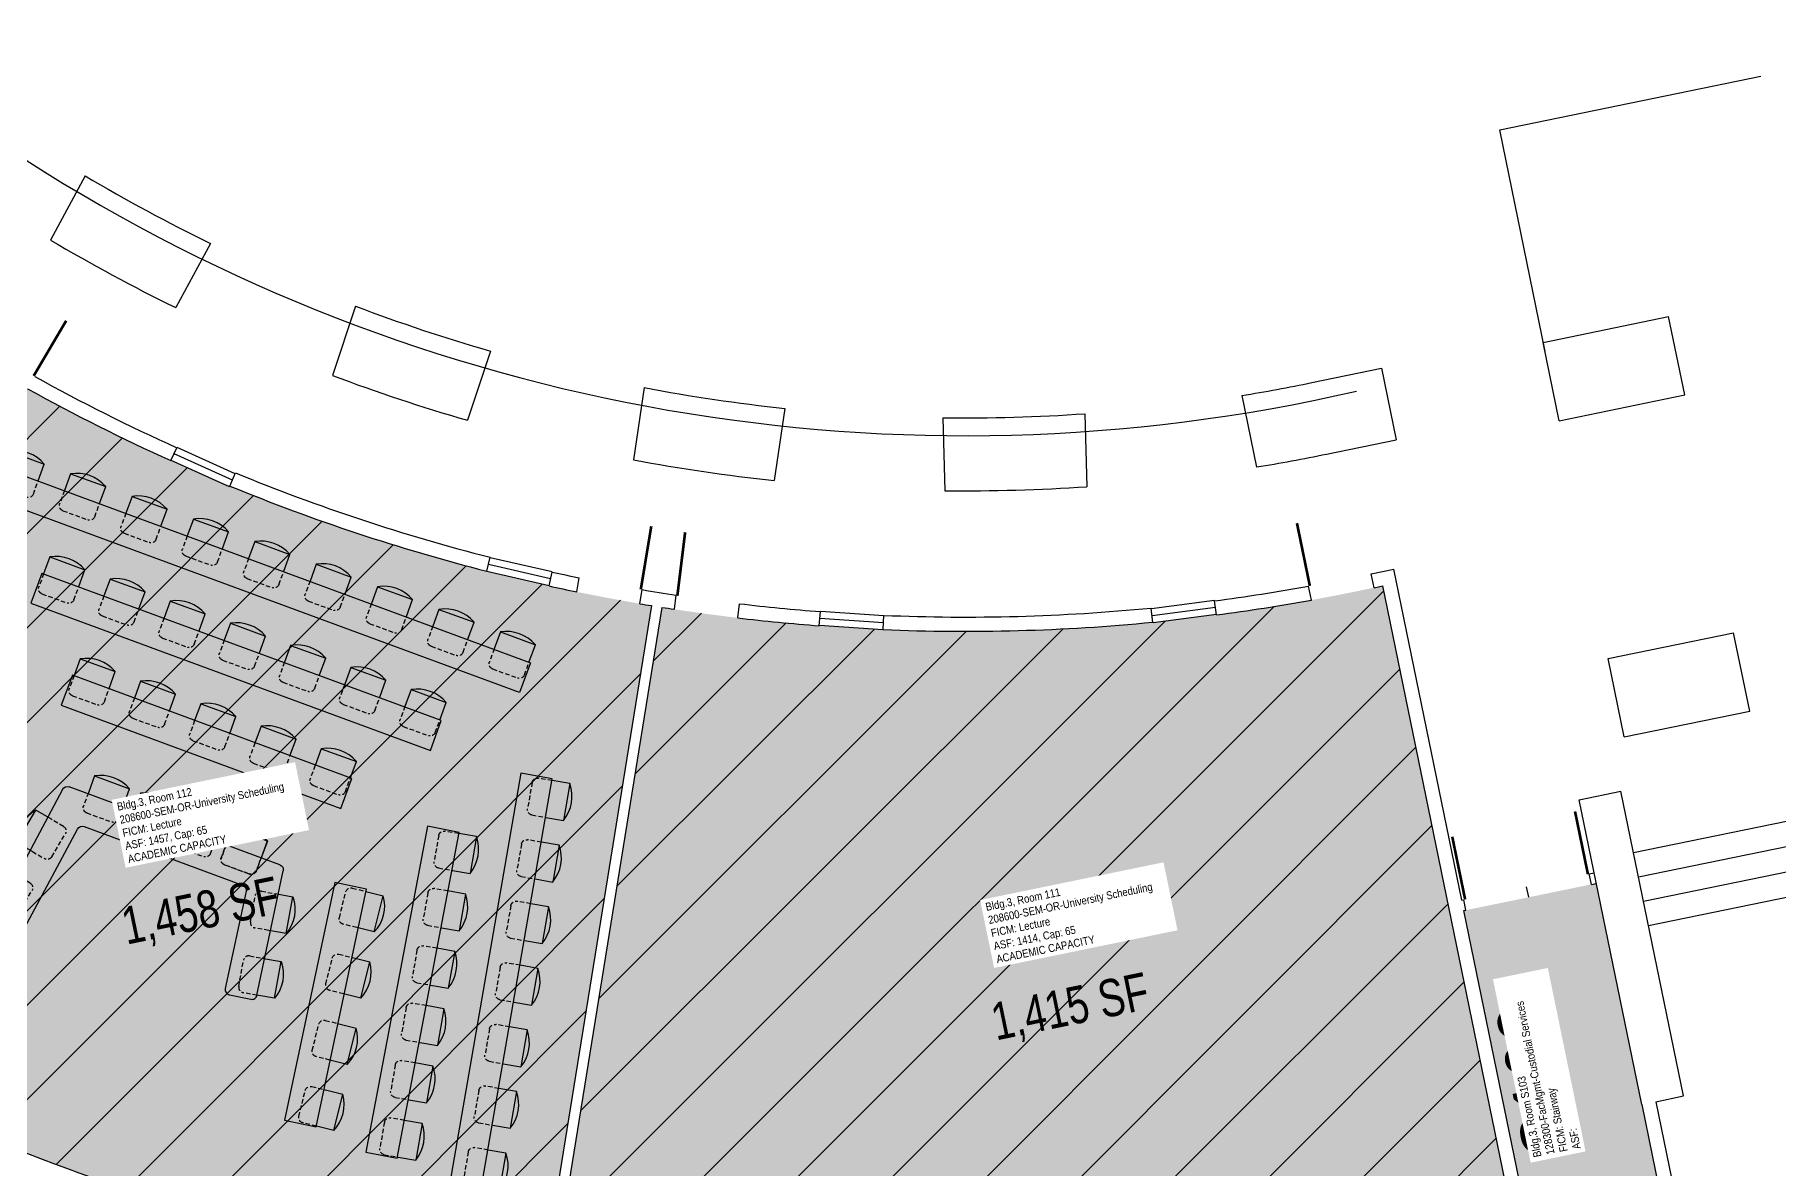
# Model space of a CAD drawing. Header units: inches. Extents: x 69197276 to 69201754, y 27670933 to 27674904.
# Drawn here: x 69199198 to 69200178, y 27671552 to 27672189 of the extents above; entities that cross this region are included whole.
import ezdxf
from ezdxf.enums import TextEntityAlignment as Align

# ---------------------------------------------------------------- set-up
doc = ezdxf.new("R2010")
doc.units = ezdxf.units.IN
doc.header["$LTSCALE"] = 100
doc.header["$MEASUREMENT"] = 0
doc.linetypes.add('DASHED2', pattern=[0.375, 0.25, -0.125])
for name, color, linetype in [('A-DOOR', 2, 'CONTINUOUS'), ('A-FURN', 3, 'CONTINUOUS'), ('A-GLAZ', 1, 'CONTINUOUS'), ('A-IDEN-RNUM', 7, 'CONTINUOUS'), ('A-IDEN-SNUM', 4, 'CONTINUOUS'), ('A-IDEN-VNUM', 4, 'CONTINUOUS'), ('A-SITE', 3, 'CONTINUOUS'), ('A-WALL', 5, 'CONTINUOUS'), ('AREA-TEXT', 3, 'CONTINUOUS'), ('Rooms-Capacity', 4, 'CONTINUOUS'), ('Rooms-Category-Color', 7, 'CONTINUOUS'), ('Rooms-College-Color', 7, 'CONTINUOUS'), ('Rooms-Department-Color', 7, 'CONTINUOUS'), ('Rooms-Division-Color', 7, 'CONTINUOUS'), ('Rooms-Information', 7, 'CONTINUOUS')]:
    doc.layers.add(name, color=color, linetype=linetype)
doc.styles.add('CP_AREA', font='arial.ttf', dxfattribs={"height": 15})
doc.styles.add('CP_ROOMSNUMBER', font='arial.ttf', dxfattribs={"height": 1})
doc.styles.add('CP_ROOMVNUMBER', font='arial.ttf', dxfattribs={"width": 0.85, "height": 0.075})
pattern_1 = [(45, (0, 0), (-26.516504294, 26.516504294), [])]

# ---------------------------------------------------------------- blocks, each defined once
blk = doc.blocks.new('*U14')
at = {"layer": 'A-FURN', "extrusion": (0, 0, -1)}
for p, q in [((0.02, -10.07), (0, 0)), ((21, 0.04), (21.02, -10.03))]:
    blk.add_line(p, q, dxfattribs=at)
at = {"layer": 'A-FURN', "linetype": 'DASHED2', "ltscale": 0.1}
blk.add_lwpolyline([(0, 0), (-0.02, 7.93, -0.414214), (2.98, 10.94), (17.98, 10.96, -0.414143), (20.99, 7.97), (21, 0.04)], format="xyb", dxfattribs=at)
at = {"layer": 'A-FURN'}
blk.add_lwpolyline([(0.02, -10.07), (21.02, -10.03)], dxfattribs=at)
at = {"layer": 'A-FURN', "extrusion": (0, 0, -1)}
blk.add_arc((-10.48, 8.55), 21.35, 240.43859, 299.3444, dxfattribs=at)
blk = doc.blocks.new('*U15')
at = {"layer": 'A-FURN', "color": 0, "linetype": 'ByBlock', "lineweight": -2, "transparency": 16777216, "extrusion": (0, 0, -1), "rotation": 120.4378870770286}
for p in [(-69199040.42, 27671725.23), (-69199021.67, 27671693.33)]:
    blk.add_blockref('*U14', p, dxfattribs=at)
blk = doc.blocks.new('*U16')
at = {"layer": 'A-FURN', "extrusion": (0, 0, -1)}
for p, q in [((0.01, -10.2), (0, -0.13)), ((21, -0.12), (21.01, -10.18))]:
    blk.add_line(p, q, dxfattribs=at)
at = {"layer": 'A-FURN', "linetype": 'DASHED2', "ltscale": 0.1}
blk.add_lwpolyline([(0, -0.13), (0, 7.8, -0.414214), (2.99, 10.8), (17.99, 10.81, -0.414143), (21, 7.82), (21, -0.11)], format="xyb", dxfattribs=at)
at = {"layer": 'A-FURN'}
blk.add_lwpolyline([(0.01, -10.2), (21.01, -10.18)], dxfattribs=at)
at = {"layer": 'A-FURN', "extrusion": (0, 0, -1)}
blk.add_arc((-10.49, 8.4), 21.35, 240.5123, 299.41811, dxfattribs=at)
blk = doc.blocks.new('*U17')
at = {"layer": 'A-FURN', "color": 0, "linetype": 'ByBlock', "lineweight": -2, "transparency": 16777216, "extrusion": (0, 0, -1), "rotation": 279.8100724600667}
for p in [(-69199488.84, 27671769.45), (-69199482.85, 27671734.83), (-69199476.86, 27671700.2), (-69199470.88, 27671665.58), (-69199464.89, 27671630.95), (-69199458.9, 27671596.33), (-69199452.92, 27671561.71)]:
    blk.add_blockref('*U16', p, dxfattribs=at)
blk = doc.blocks.new('*U18')
at = {"layer": 'A-FURN', "extrusion": (0, 0, -1)}
for p, q in [((-0.15, -10.07), (0, 0)), ((21, -0.32), (20.84, -10.39))]:
    blk.add_line(p, q, dxfattribs=at)
at = {"layer": 'A-FURN', "linetype": 'DASHED2', "ltscale": 0.1}
blk.add_lwpolyline([(0, 0), (0.12, 7.93, -0.414214), (3.17, 10.88), (18.17, 10.65, -0.414143), (21.12, 7.61), (21, -0.32)], format="xyb", dxfattribs=at)
at = {"layer": 'A-FURN'}
blk.add_lwpolyline([(-0.15, -10.07), (20.84, -10.39)], dxfattribs=at)
at = {"layer": 'A-FURN', "extrusion": (0, 0, -1)}
blk.add_arc((-10.63, 8.36), 21.35, 241.42221, 300.32802, dxfattribs=at)
blk = doc.blocks.new('*U19')
at = {"layer": 'A-FURN', "color": 0, "linetype": 'ByBlock', "lineweight": -2, "transparency": 16777216, "extrusion": (0, 0, -1), "rotation": 280.7199808530803}
for p in [(-69199436.42, 27671739.63), (-69199430.31, 27671707.38), (-69199424.21, 27671675.13), (-69199418.1, 27671642.88), (-69199412, 27671610.63), (-69199405.89, 27671578.38)]:
    blk.add_blockref('*U18', p, dxfattribs=at)
blk = doc.blocks.new('*U20')
at = {"layer": 'A-FURN', "extrusion": (0, 0, -1)}
for p, q in [((0, 0), (-0.43, 10.06)), ((-21.42, 9.16), (-20.98, -0.9))]:
    blk.add_line(p, q, dxfattribs=at)
at = {"layer": 'A-FURN'}
blk.add_lwpolyline([(-21.42, 9.16), (-0.43, 10.06)], dxfattribs=at)
at = {"layer": 'A-FURN', "linetype": 'DASHED2', "ltscale": 0.1}
blk.add_lwpolyline([(-20.98, -0.9), (-20.64, -8.82, 0.414214), (-17.52, -11.69), (-2.53, -11.05, 0.414143), (0.34, -7.92), (0, 0)], format="xyb", dxfattribs=at)
at = {"layer": 'A-FURN', "extrusion": (0, 0, -1)}
blk.add_arc((10.13, -8.97), 21.35, 58.08915, 116.99495, dxfattribs=at)
blk = doc.blocks.new('*U21')
at = {"layer": 'A-FURN', "color": 0, "linetype": 'ByBlock', "lineweight": -2, "transparency": 16777216, "extrusion": (0, 0, -1), "rotation": 101.5440684133758}
for p in [(-69199384.23, 27671707.11), (-69199376.63, 27671669.89), (-69199369.03, 27671632.67), (-69199361.43, 27671595.45)]:
    blk.add_blockref('*U20', p, dxfattribs=at)
blk = doc.blocks.new('*U23')
at = {"layer": 'A-FURN', "extrusion": (0, 0, -1)}
for p, q in [((0.02, -10.07), (0, 0)), ((21, 0.04), (21.02, -10.03))]:
    blk.add_line(p, q, dxfattribs=at)
at = {"layer": 'A-FURN', "linetype": 'DASHED2', "ltscale": 0.1}
blk.add_lwpolyline([(0, 0), (-0.02, 7.93, -0.414214), (2.98, 10.94), (17.98, 10.96, -0.414143), (20.99, 7.97), (21, 0.04)], format="xyb", dxfattribs=at)
at = {"layer": 'A-FURN'}
blk.add_lwpolyline([(0.02, -10.07), (21.02, -10.03)], dxfattribs=at)
at = {"layer": 'A-FURN', "extrusion": (0, 0, -1)}
blk.add_arc((-10.48, 8.55), 21.35, 240.43859, 299.3444, dxfattribs=at)
blk = doc.blocks.new('*U22')
at = {"layer": 'A-FURN', "color": 0, "linetype": 'ByBlock', "lineweight": -2, "transparency": 16777216, "extrusion": (0, 0, -1), "rotation": 120.4378870770286}
for p in [(-69199040.42, 27671725.23), (-69199021.67, 27671693.33)]:
    blk.add_blockref('*U23', p, dxfattribs=at)
blk = doc.blocks.new('*U24')
at = {"layer": 'A-FURN', "extrusion": (0, 0, -1)}
for p, q in [((61.78, -9.87), (61.88, 0.2)), ((82.88, 0), (82.78, -10.07))]:
    blk.add_line(p, q, dxfattribs=at)
at = {"layer": 'A-FURN'}
blk.add_lwpolyline([(82.88, 0), (61.88, 0.2)], dxfattribs=at)
at = {"layer": 'A-FURN', "linetype": 'DASHED2', "ltscale": 0.1}
blk.add_lwpolyline([(82.78, -10.07), (82.71, -18, -0.414214), (79.68, -20.97), (64.68, -20.83, -0.414143), (61.71, -17.8), (61.78, -9.87)], format="xyb", dxfattribs=at)
at = {"layer": 'A-FURN', "extrusion": (0, 0, -1)}
blk.add_arc((-72.2, -18.49), 21.35, 61.09983, 120.00564, dxfattribs=at)
blk = doc.blocks.new('*U25')
at = {"layer": 'A-FURN', "color": 0, "linetype": 'ByBlock', "lineweight": -2, "transparency": 16777216, "extrusion": (0, 0, -1), "rotation": 20.61685736086617}
for p in [(-69199231.37, 27671771.55), (-69199257.23, 27671761.82), (-69199283.08, 27671752.1), (-69199308.94, 27671742.37)]:
    blk.add_blockref('*U24', p, dxfattribs=at)
blk = doc.blocks.new('*U26')
at = {"layer": 'A-FURN', "extrusion": (0, 0, -1)}
for p, q in [((0, 0), (0.02, 10.07)), ((21.02, 10.02), (21, -0.05))]:
    blk.add_line(p, q, dxfattribs=at)
at = {"layer": 'A-FURN', "linetype": 'DASHED2', "ltscale": 0.1}
blk.add_lwpolyline([(0.02, 10.07), (0.04, 18, -0.414214), (3.05, 20.99), (18.05, 20.96, -0.414143), (21.04, 17.95), (21.03, 10.02)], format="xyb", dxfattribs=at)
at = {"layer": 'A-FURN'}
blk.add_lwpolyline([(0, 0), (21, -0.05)], dxfattribs=at)
at = {"layer": 'A-FURN', "extrusion": (0, 0, -1)}
blk.add_arc((-10.54, 18.57), 21.35, 240.68521, 299.59102, dxfattribs=at)
blk = doc.blocks.new('*U27')
at = {"layer": 'A-FURN', "color": 0, "linetype": 'ByBlock', "lineweight": -2, "transparency": 16777216, "extrusion": (0, 0, -1), "rotation": 200.2022304521832}
for p in [(-69199183.61, 27671954.64), (-69199218.14, 27671941.93), (-69199252.66, 27671929.23), (-69199287.19, 27671916.52), (-69199321.72, 27671903.82), (-69199356.24, 27671891.11), (-69199390.77, 27671878.41), (-69199425.3, 27671865.7), (-69199459.82, 27671853)]:
    blk.add_blockref('*U26', p, dxfattribs=at)
blk = doc.blocks.new('*U28')
at = {"layer": 'A-FURN', "extrusion": (0, 0, -1)}
for p, q in [((0, 0), (0.02, 10.07)), ((21.02, 10.04), (21, -0.03))]:
    blk.add_line(p, q, dxfattribs=at)
at = {"layer": 'A-FURN', "linetype": 'DASHED2', "ltscale": 0.1}
blk.add_lwpolyline([(0.02, 10.07), (0.03, 18, -0.414214), (3.03, 21), (18.03, 20.97, -0.414143), (21.03, 17.97), (21.02, 10.04)], format="xyb", dxfattribs=at)
at = {"layer": 'A-FURN'}
blk.add_lwpolyline([(0, 0), (21, -0.03)], dxfattribs=at)
at = {"layer": 'A-FURN', "extrusion": (0, 0, -1)}
blk.add_arc((-10.53, 18.58), 21.35, 240.63773, 299.54354, dxfattribs=at)
blk = doc.blocks.new('*U29')
at = {"layer": 'A-FURN', "color": 0, "linetype": 'ByBlock', "lineweight": -2, "transparency": 16777216, "extrusion": (0, 0, -1), "rotation": 200.1547513051297}
for p in [(-69199206.41, 27671895.2), (-69199240.28, 27671882.77), (-69199274.14, 27671870.34), (-69199308.01, 27671857.91), (-69199341.88, 27671845.47), (-69199375.75, 27671833.04), (-69199409.62, 27671820.61)]:
    blk.add_blockref('*U28', p, dxfattribs=at)
blk = doc.blocks.new('*U30')
at = {"layer": 'A-FURN', "extrusion": (0, 0, -1)}
for p, q in [((0, -0.04), (0.07, 10.03)), ((21.07, 9.89), (21, -0.18))]:
    blk.add_line(p, q, dxfattribs=at)
at = {"layer": 'A-FURN', "linetype": 'DASHED2', "ltscale": 0.1}
blk.add_lwpolyline([(0.07, 10.03), (0.12, 17.96, -0.414214), (3.14, 20.94), (18.14, 20.84, -0.414143), (21.12, 17.82), (21.07, 9.89)], format="xyb", dxfattribs=at)
at = {"layer": 'A-FURN'}
blk.add_lwpolyline([(0, -0.04), (21, -0.18)], dxfattribs=at)
at = {"layer": 'A-FURN', "extrusion": (0, 0, -1)}
blk.add_arc((-10.62, 18.48), 21.35, 240.93306, 299.83887, dxfattribs=at)
blk = doc.blocks.new('*U31')
at = {"layer": 'A-FURN', "color": 0, "linetype": 'ByBlock', "lineweight": -2, "transparency": 16777216, "extrusion": (0, 0, -1), "rotation": 200.450081341294}
for p in [(-69199223.53, 27671837.85), (-69199257.42, 27671825.22), (-69199291.31, 27671812.58), (-69199325.2, 27671799.94), (-69199359.09, 27671787.31)]:
    blk.add_blockref('*U30', p, dxfattribs=at)

msp = doc.modelspace()

# ---------------------------------------------------------------- hatches: boundary and pattern name
at = {"layer": 'Rooms-Capacity'}
h = msp.add_hatch(dxfattribs=at)
h.set_pattern_fill('ANSI31', color=256, scale=300, style=0)
h.set_pattern_definition(pattern_1)
edge = h.paths.add_edge_path()
edge.add_arc((69199721.35, 27672941.38), 1088, 238.8257, 260.66126, ccw=False)
edge.add_line((69199158.15, 27672010.49), (69198954.52, 27671676.7))
edge.add_arc((69199721.35, 27672941.38), 1479, 238.77001, 252.07251)
edge.add_line((69199266.09, 27671534.19), (69199244.24, 27671466.64))
edge.add_arc((69199721.35, 27672941.38), 1550, 252.07251, 258.60121)
edge.add_line((69199415.01, 27671421.95), (69199408.05, 27671387.46))
edge.add_line((69199408.05, 27671387.46), (69199465.66, 27671378.15))
edge.add_line((69199465.66, 27671378.15), (69199544.79, 27671867.8))
h = msp.add_hatch(dxfattribs=at)
h.set_pattern_fill('ANSI31', color=256, scale=300, style=0)
h.set_pattern_definition(pattern_1)
edge = h.paths.add_edge_path()
edge.add_line((69199529.18, 27671367.88), (69199471.58, 27671377.19))
edge.add_line((69199471.58, 27671377.19), (69199484.51, 27671457.18))
edge.add_line((69199484.51, 27671457.18), (69199514.05, 27671452.74))
edge.add_line((69199514.05, 27671452.74), (69199517.55, 27671476.49))
edge.add_line((69199517.55, 27671476.49), (69199488.34, 27671480.87))
edge.add_line((69199488.34, 27671480.87), (69199550.72, 27671866.84))
edge.add_arc((69199721.35, 27672941.38), 1088, 260.97723, 282.45766)
edge.add_line((69199956.05, 27671878.99), (69200034.78, 27671495.93))
edge.add_line((69200034.78, 27671495.93), (69199927.66, 27671477.48))
edge.add_line((69199927.66, 27671477.48), (69199822.95, 27671466.66))
edge.add_line((69199822.95, 27671466.66), (69199703, 27671463.27))
edge.add_line((69199703, 27671463.27), (69199702.11, 27671391.5))
edge.add_arc((69199721.35, 27672941.38), 1550, 263.03729, 269.28881, ccw=False)
edge.add_line((69199533.45, 27671402.81), (69199529.18, 27671367.88))
at = {"layer": 'Rooms-Category-Color', "true_color": 0xffff64}
h = msp.add_hatch(color=51, dxfattribs=at)
edge = h.paths.add_edge_path()
edge.add_arc((69199721.35, 27672941.38), 1088, 238.8257, 260.66126, ccw=False)
edge.add_line((69199158.15, 27672010.49), (69198954.52, 27671676.7))
edge.add_arc((69199721.35, 27672941.38), 1479, 238.77001, 252.07251)
edge.add_line((69199266.09, 27671534.19), (69199244.24, 27671466.64))
edge.add_arc((69199721.35, 27672941.38), 1550, 252.07251, 258.60121)
edge.add_line((69199415.01, 27671421.95), (69199408.05, 27671387.46))
edge.add_line((69199408.05, 27671387.46), (69199465.66, 27671378.15))
edge.add_line((69199465.66, 27671378.15), (69199544.79, 27671867.8))
h = msp.add_hatch(color=51, dxfattribs=at)
edge = h.paths.add_edge_path()
edge.add_line((69199529.18, 27671367.88), (69199471.58, 27671377.19))
edge.add_line((69199471.58, 27671377.19), (69199484.51, 27671457.18))
edge.add_line((69199484.51, 27671457.18), (69199514.05, 27671452.74))
edge.add_line((69199514.05, 27671452.74), (69199517.55, 27671476.49))
edge.add_line((69199517.55, 27671476.49), (69199488.34, 27671480.87))
edge.add_line((69199488.34, 27671480.87), (69199550.72, 27671866.84))
edge.add_arc((69199721.35, 27672941.38), 1088, 260.97723, 282.45766)
edge.add_line((69199956.05, 27671878.99), (69200034.78, 27671495.93))
edge.add_line((69200034.78, 27671495.93), (69199927.66, 27671477.48))
edge.add_line((69199927.66, 27671477.48), (69199822.95, 27671466.66))
edge.add_line((69199822.95, 27671466.66), (69199703, 27671463.27))
edge.add_line((69199703, 27671463.27), (69199702.11, 27671391.5))
edge.add_arc((69199721.35, 27672941.38), 1550, 263.03729, 269.28881, ccw=False)
edge.add_line((69199533.45, 27671402.81), (69199529.18, 27671367.88))
at = {"layer": 'Rooms-Category-Color', "true_color": 0xadadad}
msp.add_hatch(color=253, dxfattribs=at).paths.add_polyline_path([(69200001.76, 27671696.34), (69200076.2, 27671711.64), (69200126.52, 27671466.86), (69200110.84, 27671463.64), (69200140.06, 27671321.51), (69200087.16, 27671310.64), (69200048.59, 27671498.3), (69200042.67, 27671497.29)])
at = {"layer": 'Rooms-College-Color', "true_color": 0xffff64}
h = msp.add_hatch(color=51, dxfattribs=at)
edge = h.paths.add_edge_path()
edge.add_arc((69199721.35, 27672941.38), 1088, 238.8257, 260.66126, ccw=False)
edge.add_line((69199158.15, 27672010.49), (69198954.52, 27671676.7))
edge.add_arc((69199721.35, 27672941.38), 1479, 238.77001, 252.07251)
edge.add_line((69199266.09, 27671534.19), (69199244.24, 27671466.64))
edge.add_arc((69199721.35, 27672941.38), 1550, 252.07251, 258.60121)
edge.add_line((69199415.01, 27671421.95), (69199408.05, 27671387.46))
edge.add_line((69199408.05, 27671387.46), (69199465.66, 27671378.15))
edge.add_line((69199465.66, 27671378.15), (69199544.79, 27671867.8))
h = msp.add_hatch(color=51, dxfattribs=at)
edge = h.paths.add_edge_path()
edge.add_line((69199529.18, 27671367.88), (69199471.58, 27671377.19))
edge.add_line((69199471.58, 27671377.19), (69199484.51, 27671457.18))
edge.add_line((69199484.51, 27671457.18), (69199514.05, 27671452.74))
edge.add_line((69199514.05, 27671452.74), (69199517.55, 27671476.49))
edge.add_line((69199517.55, 27671476.49), (69199488.34, 27671480.87))
edge.add_line((69199488.34, 27671480.87), (69199550.72, 27671866.84))
edge.add_arc((69199721.35, 27672941.38), 1088, 260.97723, 282.45766)
edge.add_line((69199956.05, 27671878.99), (69200034.78, 27671495.93))
edge.add_line((69200034.78, 27671495.93), (69199927.66, 27671477.48))
edge.add_line((69199927.66, 27671477.48), (69199822.95, 27671466.66))
edge.add_line((69199822.95, 27671466.66), (69199703, 27671463.27))
edge.add_line((69199703, 27671463.27), (69199702.11, 27671391.5))
edge.add_arc((69199721.35, 27672941.38), 1550, 263.03729, 269.28881, ccw=False)
edge.add_line((69199533.45, 27671402.81), (69199529.18, 27671367.88))
at = {"layer": 'Rooms-College-Color', "true_color": 0xadadad}
msp.add_hatch(color=253, dxfattribs=at).paths.add_polyline_path([(69200001.76, 27671696.34), (69200076.2, 27671711.64), (69200126.52, 27671466.86), (69200110.84, 27671463.64), (69200140.06, 27671321.51), (69200087.16, 27671310.64), (69200048.59, 27671498.3), (69200042.67, 27671497.29)])
at = {"layer": 'Rooms-Department-Color', "true_color": 0x003fff}
h = msp.add_hatch(color=160, dxfattribs=at)
edge = h.paths.add_edge_path()
edge.add_arc((69199721.35, 27672941.38), 1088, 238.8257, 260.66126, ccw=False)
edge.add_line((69199158.15, 27672010.49), (69198954.52, 27671676.7))
edge.add_arc((69199721.35, 27672941.38), 1479, 238.77001, 252.07251)
edge.add_line((69199266.09, 27671534.19), (69199244.24, 27671466.64))
edge.add_arc((69199721.35, 27672941.38), 1550, 252.07251, 258.60121)
edge.add_line((69199415.01, 27671421.95), (69199408.05, 27671387.46))
edge.add_line((69199408.05, 27671387.46), (69199465.66, 27671378.15))
edge.add_line((69199465.66, 27671378.15), (69199544.79, 27671867.8))
h = msp.add_hatch(color=160, dxfattribs=at)
edge = h.paths.add_edge_path()
edge.add_line((69199529.18, 27671367.88), (69199471.58, 27671377.19))
edge.add_line((69199471.58, 27671377.19), (69199484.51, 27671457.18))
edge.add_line((69199484.51, 27671457.18), (69199514.05, 27671452.74))
edge.add_line((69199514.05, 27671452.74), (69199517.55, 27671476.49))
edge.add_line((69199517.55, 27671476.49), (69199488.34, 27671480.87))
edge.add_line((69199488.34, 27671480.87), (69199550.72, 27671866.84))
edge.add_arc((69199721.35, 27672941.38), 1088, 260.97723, 282.45766)
edge.add_line((69199956.05, 27671878.99), (69200034.78, 27671495.93))
edge.add_line((69200034.78, 27671495.93), (69199927.66, 27671477.48))
edge.add_line((69199927.66, 27671477.48), (69199822.95, 27671466.66))
edge.add_line((69199822.95, 27671466.66), (69199703, 27671463.27))
edge.add_line((69199703, 27671463.27), (69199702.11, 27671391.5))
edge.add_arc((69199721.35, 27672941.38), 1550, 263.03729, 269.28881, ccw=False)
edge.add_line((69199533.45, 27671402.81), (69199529.18, 27671367.88))
at = {"layer": 'Rooms-Department-Color', "true_color": 0xacacac}
msp.add_hatch(color=253, dxfattribs=at).paths.add_polyline_path([(69200001.76, 27671696.34), (69200076.2, 27671711.64), (69200126.52, 27671466.86), (69200110.84, 27671463.64), (69200140.06, 27671321.51), (69200087.16, 27671310.64), (69200048.59, 27671498.3), (69200042.67, 27671497.29)])
at = {"layer": 'Rooms-Division-Color', "true_color": 0x003fff}
h = msp.add_hatch(color=160, dxfattribs=at)
edge = h.paths.add_edge_path()
edge.add_arc((69199721.35, 27672941.38), 1088, 238.8257, 260.66126, ccw=False)
edge.add_line((69199158.15, 27672010.49), (69198954.52, 27671676.7))
edge.add_arc((69199721.35, 27672941.38), 1479, 238.77001, 252.07251)
edge.add_line((69199266.09, 27671534.19), (69199244.24, 27671466.64))
edge.add_arc((69199721.35, 27672941.38), 1550, 252.07251, 258.60121)
edge.add_line((69199415.01, 27671421.95), (69199408.05, 27671387.46))
edge.add_line((69199408.05, 27671387.46), (69199465.66, 27671378.15))
edge.add_line((69199465.66, 27671378.15), (69199544.79, 27671867.8))
h = msp.add_hatch(color=160, dxfattribs=at)
edge = h.paths.add_edge_path()
edge.add_line((69199529.18, 27671367.88), (69199471.58, 27671377.19))
edge.add_line((69199471.58, 27671377.19), (69199484.51, 27671457.18))
edge.add_line((69199484.51, 27671457.18), (69199514.05, 27671452.74))
edge.add_line((69199514.05, 27671452.74), (69199517.55, 27671476.49))
edge.add_line((69199517.55, 27671476.49), (69199488.34, 27671480.87))
edge.add_line((69199488.34, 27671480.87), (69199550.72, 27671866.84))
edge.add_arc((69199721.35, 27672941.38), 1088, 260.97723, 282.45766)
edge.add_line((69199956.05, 27671878.99), (69200034.78, 27671495.93))
edge.add_line((69200034.78, 27671495.93), (69199927.66, 27671477.48))
edge.add_line((69199927.66, 27671477.48), (69199822.95, 27671466.66))
edge.add_line((69199822.95, 27671466.66), (69199703, 27671463.27))
edge.add_line((69199703, 27671463.27), (69199702.11, 27671391.5))
edge.add_arc((69199721.35, 27672941.38), 1550, 263.03729, 269.28881, ccw=False)
edge.add_line((69199533.45, 27671402.81), (69199529.18, 27671367.88))
at = {"layer": 'Rooms-Division-Color', "true_color": 0xadadad}
msp.add_hatch(color=253, dxfattribs=at).paths.add_polyline_path([(69200001.76, 27671696.34), (69200076.2, 27671711.64), (69200126.52, 27671466.86), (69200110.84, 27671463.64), (69200140.06, 27671321.51), (69200087.16, 27671310.64), (69200048.59, 27671498.3), (69200042.67, 27671497.29)])

# ---------------------------------------------------------------- linework, layer by layer
at = {"layer": 'A-DOOR'}
for points in [[(69199197.36, 27671997.01, 1.5, 1.5, 0), (69199215.64, 27672028.02, 0, 0, 0), (69199214.99, 27672028.4, 0, 0, 0.414214), (69199166.23, 27672013.61, 0, 0, 0.414214)], [(69199538.8, 27671876.92, 1.5, 1.5, 0), (69199544.7, 27671912.43, 0, 0, 0), (69199543.96, 27671912.55, 0, 0, 0.414214), (69199503.78, 27671881.21, 0, 0, 0.414214)], [(69199915.09, 27671878.9, 1.5, 1.5, 0), (69199907.84, 27671914.16, 0, 0, 0), (69199908.58, 27671914.31, 0, 0, -0.414214), (69199949.92, 27671884.53, 0, 0, -0.414214)], [(69199559.36, 27671873.34, 1.5, 1.5, 0), (69199563.75, 27671909.07, 0, 0, 0), (69199564.49, 27671908.98, 0, 0, -0.414214), (69199594.16, 27671867.55, 0, 0, -0.414214)], [(69200071.49, 27671716.79, 1.5, 1.5, 0), (69200064.24, 27671752.06, 0, 0, 0), (69200063.51, 27671751.91, 0, 0, 0.414214), (69200037.26, 27671708.23, 0, 0, 0.414214)], [(69200002.43, 27671702.6, 1.5, 1.5, 0), (69199995.18, 27671737.86, 0, 0, 0), (69199995.92, 27671738.01, 0, 0, -0.414214), (69200037.26, 27671708.23, 0, 0, -0.414214)]]:
    msp.add_lwpolyline(points, format="xyseb", dxfattribs=at)
at = {"layer": 'A-FURN'}
for p, q in [((69199335.82, 27671722.09), (69199217.26, 27671765.85)), ((69199225.69, 27671743.56), (69199314.88, 27671710.65)), ((69199305.57, 27671733.41), (69199309.12, 27671742.84)), ((69199328.77, 27671735.44), (69199325.23, 27671726.02))]:
    msp.add_line(p, q, dxfattribs=at)
at = {"layer": 'A-FURN', "extrusion": (0, 0, -1)}
for points in [[(-69199173.07, 27671928.69), (-69199179.17, 27671945.4), (-69199476.85, 27671835.65), (-69199470.64, 27671818.91)], [(-69199195.82, 27671869.23), (-69199420.47, 27671786.4), (-69199426.62, 27671803.15), (-69199201.97, 27671885.96)], [(-69199431.35, 27671543.15), (-69199449.08, 27671540.06), (-69199489, 27671770.42), (-69199471.33, 27671773.53)], [(-69199384.13, 27671560.43), (-69199401.85, 27671557.07), (-69199436.59, 27671740.29), (-69199418.79, 27671743.73)], [(-69199338.37, 27671578.49), (-69199356.28, 27671574.72), (-69199384.5, 27671708.3), (-69199366.77, 27671712.06)]]:
    msp.add_lwpolyline(points, close=True, dxfattribs=at)
at = {"layer": 'A-FURN'}
msp.add_lwpolyline([(69199212.88, 27671811.78), (69199370.12, 27671753.75), (69199376.35, 27671770.62), (69199219.11, 27671828.65)], close=True, dxfattribs=at)
at = {"layer": 'A-FURN', "extrusion": (0, 0, -1)}
for points in [[(-69199213.57, 27671764.45), (-69199177.86, 27671697.67, -0.414176), (-69199179.09, 27671693.61), (-69199189.62, 27671687.98, -0.414214), (-69199193.68, 27671689.21), (-69199222.01, 27671742.16)], [(-69199316.77, 27671707.21), (-69199305.14, 27671652.53, -0.414597), (-69199307.46, 27671648.97), (-69199319.39, 27671646.45, -0.414214), (-69199322.95, 27671648.76), (-69199337.72, 27671718.66)]]:
    msp.add_lwpolyline(points, format="xyb", dxfattribs=at)
msp.add_lwpolyline([(-69199328.77, 27671735.44), (-69199309.12, 27671742.84)], dxfattribs=at)
at = {"layer": 'A-FURN', "linetype": 'DASHED2', "ltscale": 0.1, "extrusion": (0, 0, -1)}
msp.add_lwpolyline([(-69199325.23, 27671726.02), (-69199322.43, 27671718.59, 0.414214), (-69199318.57, 27671716.84), (-69199304.53, 27671722.13, 0.414143), (-69199302.78, 27671725.99), (-69199305.57, 27671733.41)], format="xyb", dxfattribs=at)
at = {"layer": 'A-FURN', "extrusion": (0, 0, -1)}
for centre, start, end in [((-69199216.22, 27671763.03), 28.13883, 110.2571), ((-69199224.66, 27671740.74), 28.14627, 110.2571), ((-69199334.78, 27671719.28), 110.2571, 191.92987), ((-69199313.84, 27671707.83), 110.2571, 192.00478)]:
    msp.add_arc(centre, 3, start, end, dxfattribs=at)
at = {"layer": 'A-FURN'}
msp.add_arc((69199312.4, 27671721.74), 21.35, 39.93024, 98.83605, dxfattribs=at)
at = {"layer": 'A-GLAZ'}
for p, q in [((69199274.49, 27671949.38), (69199277.9, 27671956.62)), ((69199309.1, 27671938.34), (69199276.32, 27671953.11)), ((69199310.74, 27671941.99), (69199277.96, 27671956.75)), ((69199307.46, 27671934.7), (69199274.68, 27671949.46)), ((69199307.76, 27671935.05), (69199310.92, 27671942.4)), ((69199452.16, 27671887.2), (69199454.07, 27671894.97)), ((69199488.93, 27671886.81), (69199454.02, 27671894.77)), ((69199487.28, 27671878.98), (69199452.24, 27671886.97)), ((69199488.04, 27671882.91), (69199453.13, 27671890.87)), ((69199487.25, 27671878.86), (69199488.9, 27671886.69)), ((69199639.16, 27671856.49), (69199639.84, 27671864.46)), ((69199675.56, 27671862.14), (69199639.85, 27671864.58)), ((69199675.15, 27671854.36), (69199675.57, 27671862.35)), ((69199826.86, 27671858.06), (69199825.91, 27671866.45)), ((69199861.48, 27671870.66), (69199825.96, 27671866.01)), ((69199862, 27671866.69), (69199826.48, 27671862.04)), ((69199862.52, 27671862.73), (69199826.99, 27671858.08)), ((69199862.67, 27671862.6), (69199861.51, 27671870.51)), ((69199675.01, 27671854.16), (69199639.31, 27671856.6)), ((69199675.28, 27671858.15), (69199639.58, 27671860.59))]:
    msp.add_line(p, q, dxfattribs=at)
at = {"layer": 'A-SITE'}
for p, q in [((69200021.89, 27672135.38), (69200168.71, 27672165.56)), ((69200047.53, 27672010.64), (69200021.89, 27672135.38)), ((69200504.76, 27671812.62), (69200097.17, 27671728.84)), ((69200507.58, 27671798.91), (69200099.99, 27671715.13)), ((69200510.4, 27671785.2), (69200102.8, 27671701.42)), ((69200513.22, 27671771.48), (69200105.62, 27671687.7))]:
    msp.add_line(p, q, dxfattribs=at)
msp.add_arc((69199721.35, 27672941.38), 978, 191.61505, 282.9958, dxfattribs=at)
at = {"layer": 'A-WALL'}
for p, q in [((69199226.37, 27672109.5), (69199206.86, 27672073.4)), ((69199296.75, 27672071.47), (69199277.24, 27672035.37)), ((69199378.34, 27672036.19), (69199365.4, 27671997.25)), ((69200046.34, 27672015.86), (69200116.87, 27672030.35)), ((69200125.93, 27671986.28), (69200116.87, 27672030.35)), ((69199454.26, 27672010.95), (69199441.32, 27671972.02)), ((69200055.4, 27671971.78), (69200046.34, 27672015.86)), ((69199916.24, 27671993.2), (69199955.42, 27672001.25)), ((69199955.42, 27672001.25), (69199963.67, 27671961.09)), ((69199540.74, 27671990.38), (69199534.75, 27671949.78)), ((69199876.89, 27671985.96), (69199885.15, 27671945.76)), ((69200055.4, 27671971.78), (69200125.93, 27671986.28)), ((69199619.88, 27671978.71), (69199613.9, 27671938.12)), ((69199708.62, 27671973.46), (69199709.78, 27671932.44)), ((69199788.59, 27671975.72), (69199789.75, 27671934.7)), ((69199924.49, 27671953.04), (69199963.67, 27671961.09)), ((69199502.84, 27671875.55), (69199504.15, 27671883.44)), ((69199949.67, 27671885.73), (69199962.3, 27671888.33)), ((69199951.29, 27671877.9), (69199949.67, 27671885.73)), ((69200000.55, 27671702.22), (69199962.3, 27671888.33)), ((69199538.23, 27671868.9), (69199539.54, 27671876.79)), ((69199557.67, 27671865.76), (69199558.65, 27671873.7)), ((69199915.97, 27671870.93), (69199914.35, 27671878.76)), ((69199951.29, 27671877.9), (69199956.07, 27671878.88)), ((69200034.78, 27671495.93), (69199956.07, 27671878.88)), ((69199544.79, 27671867.8), (69199465.66, 27671378.15)), ((69199550.72, 27671866.84), (69199488.34, 27671480.87)), ((69199593.35, 27671860.93), (69199594.32, 27671868.87)), ((69200082.88, 27671838.08), (69200153.41, 27671852.57)), ((69200162.47, 27671808.49), (69200153.41, 27671852.57)), ((69200091.94, 27671794), (69200082.88, 27671838.08)), ((69200091.94, 27671794), (69200162.47, 27671808.49)), ((69200066.54, 27671758.66), (69200090.05, 27671763.49)), ((69200101.77, 27671587.24), (69200066.54, 27671758.66)), ((69200125.28, 27671592.07), (69200090.05, 27671763.49)), ((69200072.22, 27671716.95), (69200074.99, 27671717.52)), ((69200073.43, 27671711.07), (69200072.22, 27671716.95)), ((69200038.17, 27671703.82), (69200036.96, 27671709.7)), ((69200073.43, 27671711.07), (69200076.2, 27671711.64)), ((69200000.55, 27671702.22), (69200001.7, 27671702.45)), ((69200002.91, 27671696.58), (69200001.7, 27671702.45)), ((69200001.76, 27671696.34), (69200002.91, 27671696.58)), ((69200042.67, 27671497.29), (69200001.76, 27671696.34)), ((69200109.61, 27671588.85), (69200125.28, 27671592.07)), ((69200109.61, 27671588.85), (69200127.73, 27671500.7)), ((69200101.77, 27671587.24), (69200119.89, 27671499.08))]:
    msp.add_line(p, q, dxfattribs=at)
for radius, start, end in [(968, 239.24678, 243.98332), (1009, 239.34307, 243.88703), (968, 249.24678, 253.98332), (1088, 241.00483, 245.75044), (1080, 241.01609, 245.75745), (1009, 249.34307, 253.88703), (968, 259.24678, 263.98332), (968, 279.24678, 281.61505), (968, 269.24678, 273.98332), (1009, 279.34307, 281.61505), (1080, 247.66478, 255.67188), (1009, 259.34306, 263.88703), (1088, 247.65776, 255.67576), (1009, 269.34306, 273.88703), (1080, 257.57117, 258.3983), (1088, 257.57505, 258.41427), (1080, 260.30868, 261.33553), (1080, 277.45672, 280.29471), (1088, 260.31059, 260.66126), (1088, 260.97723, 261.34776), (1080, 263.24563, 265.67195), (1080, 267.57062, 275.55581), (1088, 277.46371, 280.30442), (1088, 263.2438, 265.66804), (1088, 267.56671, 275.5628), (1479, 242.07993, 251.15017)]:
    msp.add_arc((69199721.35, 27672941.38), radius, start, end, dxfattribs=at)

# ---------------------------------------------------------------- block references
at = {"layer": 'A-FURN'}
for name, p in [('*U27', (0, 0)), ('*U29', (0, 0)), ('*U31', (0, 0)), ('*U25', (77.75, -28.71)), ('*U17', (0, 0)), ('*U15', (156.19, 4.34)), ('*U19', (0, 0)), ('*U21', (0, 0))]:
    msp.add_blockref(name, p, dxfattribs=at)
at = {"layer": 'A-FURN', "xscale": -1, "rotation": 319.3190246025352}
msp.add_blockref('*U22', (103638757.47, -38420351.98), dxfattribs=at)

# ---------------------------------------------------------------- texts
at = {"layer": 'A-IDEN-RNUM', "style": 'CP_ROOMSNUMBER', "width": 0.85}
for s, p in [('0112-00', (69199278.21, 27671744.77)), ('0111-00', (69199766.67, 27671688.43))]:
    msp.add_text(s, height=1, rotation=11.61505, dxfattribs=at).set_placement(p, align=Align.MIDDLE)
at = {"layer": 'A-IDEN-SNUM', "style": 'CP_ROOMSNUMBER', "width": 0.85}
for s, p in [('0030011200', (69199278.21, 27671744.77)), ('0030011100', (69199766.67, 27671688.43))]:
    msp.add_text(s, height=1, rotation=11.61505, dxfattribs=at).set_placement(p, align=Align.MIDDLE)
at = {"layer": 'A-IDEN-VNUM', "style": 'CP_ROOMVNUMBER', "width": 0.85}
for s, rotation, p in [('112', 11.61505, (69199278.21, 27671744.77)), ('111', 11.61505, (69199766.67, 27671688.43)), ('S103', 101.61505, (69200043.35, 27671602.28))]:
    msp.add_text(s, height=31.5, rotation=rotation, dxfattribs=at).set_placement(p, align=Align.MIDDLE)
at = {"layer": 'AREA-TEXT', "style": 'CP_AREA', "width": 0.75}
for s, p in [('1,458 SF', (69199291.12, 27671696.42)), ('1,415 SF', (69199780.18, 27671642.56))]:
    msp.add_text(s, height=21, rotation=11.67794, dxfattribs=at).set_placement(p, align=Align.MIDDLE_CENTER)

# ---------------------------------------------------------------- next in the draw order: texts
at = {"layer": 'Rooms-Information', "char_height": 4.5, "width": 100.8, "attachment_point": 7, "style": 'CP_ROOMVNUMBER', "bg_fill": 3, "box_fill_scale": 1.5, "bg_fill_color": 256, "bg_fill_true_color": 13158600, "bg_fill_transparency": 0}
for s, insert, rotation in [('Bldg.3, Room 112^M^J208600-SEM-OR-University Scheduling^M^JFICM: Lecture^M^JASF: 1457, Cap: 65^M^JACADEMIC CAPACITY', (69199250.83, 27671722.99), 11.61505), ('Bldg.3, Room 111^M^J208600-SEM-OR-University Scheduling^M^JFICM: Lecture^M^JASF: 1414, Cap: 65^M^JACADEMIC CAPACITY', (69199739.29, 27671666.65), 11.61505), ('Bldg.3, Room S103^M^J128300-FacMgmt-Custodial Services^M^JFICM: Stairway^M^JASF: ', (69200067.56, 27671562.67), 101.61505)]:
    msp.add_mtext(s, dxfattribs=dict(at, insert=insert, rotation=rotation))

doc.saveas('drawing.dxf')
